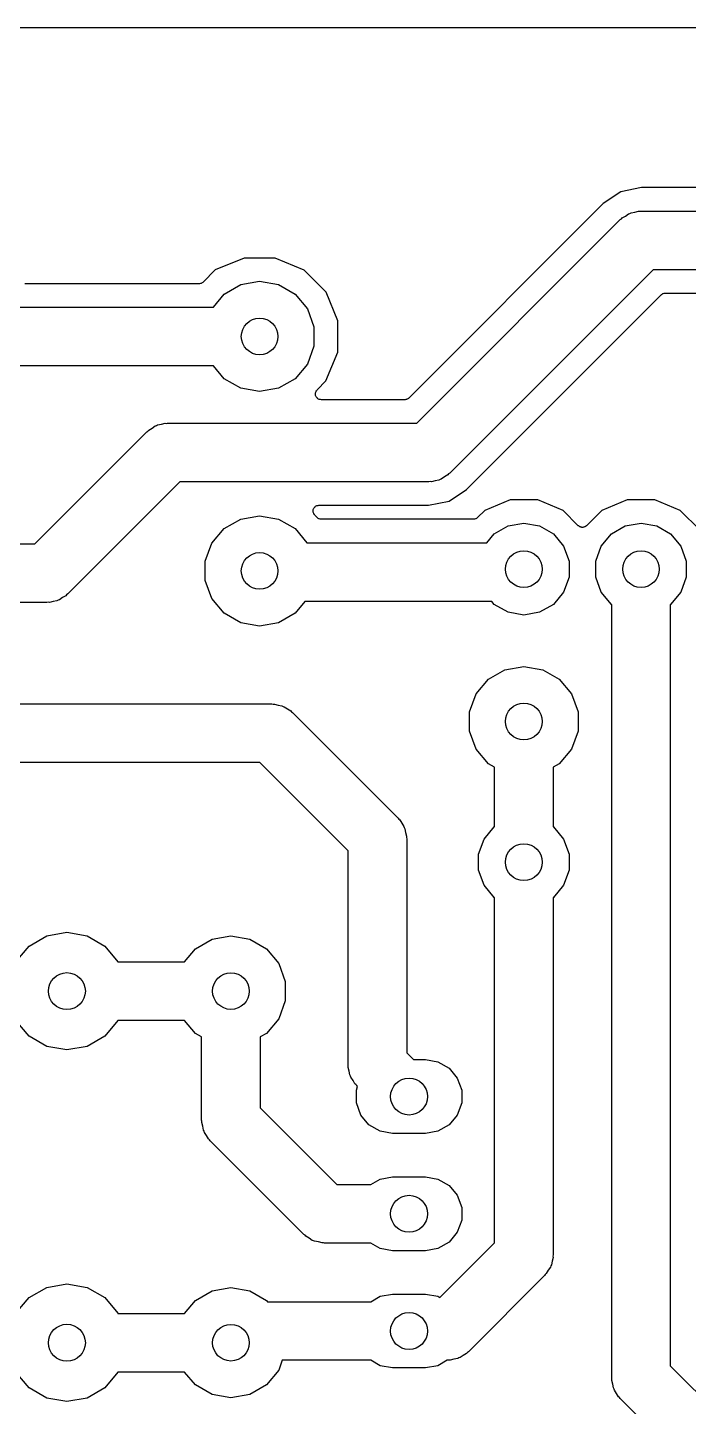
# Model space of a CAD drawing. Extents: x 74 to 224, y -146 to -46.
# Drawn here: x 124.37 to 138.7, y -76.31 to -46.43 of the extents above; entities that cross this region are included whole.
import ezdxf

# ---------------------------------------------------------------- set-up
doc = ezdxf.new("R2010")
doc.units = 0
doc.header["$MEASUREMENT"] = 0
doc.layers.add('BLACK', color=7, linetype='CONTINUOUS')

msp = doc.modelspace()

# ---------------------------------------------------------------- linework, layer by layer
at = {"layer": 'Black'}
for p, q in [((74.497, -46.43), (140.55, -46.43)), ((137.681, -49.8983), (137.232, -49.9876)), ((140.297, -49.8983), (137.681, -49.8983)), ((137.232, -49.9876), (136.851, -50.2419)), ((136.851, -50.2419), (132.634, -54.4585)), ((137.332, -50.5134), (137.4, -50.4658)), ((137.4, -50.4658), (137.427, -50.4586)), ((137.427, -50.4586), (137.451, -50.4446)), ((137.451, -50.4446), (137.533, -50.4302)), ((137.533, -50.4302), (137.613, -50.4087)), ((137.613, -50.4087), (137.64, -50.4112)), ((137.64, -50.4112), (137.668, -50.4063)), ((137.668, -50.4063), (156.87, -50.4063)), ((132.808, -55.0037), (137.219, -50.5923)), ((137.219, -50.5923), (137.242, -50.5763)), ((137.242, -50.5763), (137.26, -50.5549)), ((137.26, -50.5549), (137.332, -50.5134)), ((128.439, -51.6832), (128.178, -51.944)), ((129.064, -51.4252), (128.439, -51.6832)), ((129.74, -51.4258), (129.064, -51.4252)), ((130.364, -51.6849), (129.74, -51.4258)), ((130.841, -52.1632), (130.364, -51.6849)), ((137.931, -51.6763), (133.52, -56.0877)), ((156.607, -51.6763), (137.931, -51.6763)), ((128.088, -51.9811), (124.31, -51.9811)), ((128.094, -51.9801), (128.088, -51.9811)), ((128.099, -51.9806), (128.094, -51.9801)), ((128.115, -51.9763), (128.099, -51.9806)), ((128.132, -51.9734), (128.115, -51.9763)), ((128.137, -51.9707), (128.132, -51.9734)), ((128.142, -51.9692), (128.137, -51.9707)), ((128.156, -51.9597), (128.142, -51.9692)), ((128.17, -51.9514), (128.156, -51.9597)), ((128.174, -51.9472), (128.17, -51.9514)), ((128.178, -51.944), (128.174, -51.9472)), ((128.992, -52.001), (129.4, -51.9289)), ((129.4, -51.9289), (129.809, -52.001)), ((128.397, -52.4891), (128.632, -52.2085)), ((128.632, -52.2085), (128.992, -52.001)), ((129.809, -52.001), (130.169, -52.2085)), ((130.169, -52.2085), (130.435, -52.5265)), ((131.099, -52.7877), (130.841, -52.1632)), ((133.888, -56.4381), (138.104, -52.2215)), ((138.104, -52.2215), (138.109, -52.2183)), ((138.109, -52.2183), (138.112, -52.214)), ((138.112, -52.214), (138.127, -52.2057)), ((138.127, -52.2057), (138.14, -52.1962)), ((138.14, -52.1962), (138.146, -52.1948)), ((138.146, -52.1948), (138.151, -52.192)), ((138.151, -52.192), (138.167, -52.1891)), ((138.167, -52.1891), (138.183, -52.1848)), ((138.183, -52.1848), (138.189, -52.1853)), ((138.189, -52.1853), (138.194, -52.1843)), ((138.194, -52.1843), (140.589, -52.1843)), ((124.066, -52.4891), (128.397, -52.4891)), ((130.435, -52.5265), (130.577, -52.9166)), ((131.099, -53.4635), (131.099, -52.7877)), ((130.577, -52.9166), (130.577, -53.3316)), ((130.577, -53.3316), (130.435, -53.7217)), ((130.839, -54.0876), (131.099, -53.4635)), ((128.397, -53.7591), (124.151, -53.7591)), ((128.632, -54.0397), (128.397, -53.7591)), ((130.435, -53.7217), (130.169, -54.0397)), ((128.992, -54.2472), (128.632, -54.0397)), ((130.169, -54.0397), (129.809, -54.2472)), ((129.4, -54.3193), (128.992, -54.2472)), ((129.809, -54.2472), (129.4, -54.3193)), ((130.611, -54.3575), (130.613, -54.3522)), ((130.613, -54.3741), (130.611, -54.3575)), ((130.613, -54.3466), (130.618, -54.331)), ((130.613, -54.3522), (130.613, -54.3466)), ((130.613, -54.3908), (130.613, -54.3741)), ((130.618, -54.331), (130.623, -54.3149)), ((130.623, -54.3149), (130.626, -54.3104)), ((130.626, -54.3104), (130.628, -54.3052)), ((130.628, -54.3052), (130.638, -54.2924)), ((130.638, -54.2924), (130.648, -54.2788)), ((130.648, -54.2788), (130.839, -54.0876)), ((130.614, -54.396), (130.613, -54.3908)), ((130.615, -54.4015), (130.614, -54.396)), ((130.622, -54.4166), (130.615, -54.4015)), ((130.628, -54.4322), (130.622, -54.4166)), ((130.631, -54.4364), (130.628, -54.4322)), ((130.634, -54.4415), (130.631, -54.4364)), ((130.645, -54.4532), (130.634, -54.4415)), ((130.656, -54.466), (130.645, -54.4532)), ((130.661, -54.4688), (130.656, -54.466)), ((130.665, -54.4727), (130.661, -54.4688)), ((130.68, -54.4797), (130.665, -54.4727)), ((130.694, -54.488), (130.68, -54.4797)), ((130.7, -54.489), (130.694, -54.488)), ((130.705, -54.4913), (130.7, -54.489)), ((130.721, -54.4928), (130.705, -54.4913)), ((130.738, -54.4957), (130.721, -54.4928)), ((132.545, -54.4957), (130.738, -54.4957)), ((132.55, -54.4947), (132.545, -54.4957)), ((132.556, -54.4952), (132.55, -54.4947)), ((132.572, -54.4909), (132.556, -54.4952)), ((132.588, -54.488), (132.572, -54.4909)), ((132.593, -54.4852), (132.588, -54.488)), ((132.598, -54.4838), (132.593, -54.4852)), ((132.612, -54.4743), (132.598, -54.4838)), ((132.626, -54.466), (132.612, -54.4743)), ((132.63, -54.4617), (132.626, -54.466)), ((132.634, -54.4585), (132.63, -54.4617)), ((124.527, -57.6199), (126.957, -55.1897)), ((126.957, -55.1897), (126.98, -55.1737)), ((126.98, -55.1737), (126.998, -55.1523)), ((126.998, -55.1523), (127.07, -55.1108)), ((127.07, -55.1108), (127.138, -55.0632)), ((127.138, -55.0632), (127.165, -55.056)), ((127.165, -55.056), (127.189, -55.042)), ((127.189, -55.042), (127.271, -55.0276)), ((127.271, -55.0276), (127.351, -55.0061)), ((127.351, -55.0061), (127.379, -55.0086)), ((127.379, -55.0086), (127.406, -55.0037)), ((127.406, -55.0037), (132.808, -55.0037)), ((133.407, -56.1666), (133.339, -56.2142)), ((133.479, -56.1251), (133.407, -56.1666)), ((133.497, -56.1037), (133.479, -56.1251)), ((133.52, -56.0877), (133.497, -56.1037)), ((127.669, -56.2737), (125.239, -58.7039)), ((133.071, -56.2737), (127.669, -56.2737)), ((133.098, -56.2688), (133.071, -56.2737)), ((133.126, -56.2713), (133.098, -56.2688)), ((133.206, -56.2498), (133.126, -56.2713)), ((133.288, -56.2354), (133.206, -56.2498)), ((133.312, -56.2214), (133.288, -56.2354)), ((133.339, -56.2142), (133.312, -56.2214)), ((133.507, -56.6924), (133.888, -56.4381)), ((133.058, -56.7817), (133.507, -56.6924)), ((134.831, -56.6656), (134.279, -56.8935)), ((135.428, -56.6661), (134.831, -56.6656)), ((135.979, -56.8949), (135.428, -56.6661)), ((137.371, -56.6656), (136.819, -56.8935)), ((137.968, -56.6661), (137.371, -56.6656)), ((138.519, -56.8949), (137.968, -56.6661)), ((128.992, -57.081), (129.4, -57.0089)), ((129.4, -57.0089), (129.809, -57.081)), ((130.56, -56.9197), (130.562, -56.9032)), ((130.562, -56.9251), (130.56, -56.9197)), ((130.562, -56.8866), (130.564, -56.8813)), ((130.562, -56.9032), (130.562, -56.8866)), ((130.562, -56.9308), (130.562, -56.9251)), ((130.567, -56.9463), (130.562, -56.9308)), ((130.564, -56.8757), (130.571, -56.8607)), ((130.564, -56.8813), (130.564, -56.8757)), ((130.572, -56.9623), (130.567, -56.9463)), ((130.571, -56.8607), (130.577, -56.8452)), ((130.575, -56.9669), (130.572, -56.9623)), ((130.577, -56.9722), (130.575, -56.9669)), ((130.577, -56.8452), (130.58, -56.8409)), ((130.587, -56.9849), (130.577, -56.9722)), ((130.58, -56.8409), (130.583, -56.8358)), ((130.583, -56.8358), (130.594, -56.8241)), ((130.597, -56.9984), (130.587, -56.9849)), ((130.594, -56.8241), (130.605, -56.8114)), ((130.648, -57.0492), (130.597, -56.9984)), ((130.605, -56.8114), (130.61, -56.8086)), ((130.61, -56.8086), (130.614, -56.8046)), ((130.614, -56.8046), (130.629, -56.7976)), ((130.629, -56.7976), (130.643, -56.7894)), ((130.643, -56.7894), (130.649, -56.7884)), ((130.652, -57.0525), (130.648, -57.0492)), ((130.649, -56.7884), (130.654, -56.786)), ((130.656, -57.0568), (130.652, -57.0525)), ((130.654, -56.786), (130.67, -56.7846)), ((130.67, -57.0651), (130.656, -57.0568)), ((130.67, -56.7846), (130.687, -56.7817)), ((130.684, -57.0746), (130.67, -57.0651)), ((130.687, -56.7817), (133.058, -56.7817)), ((134.101, -57.0651), (134.087, -57.0746)), ((134.115, -57.0568), (134.101, -57.0651)), ((134.119, -57.0525), (134.115, -57.0568)), ((134.123, -57.0494), (134.119, -57.0525)), ((134.279, -56.8935), (134.123, -57.0494)), ((136.308, -57.2245), (135.979, -56.8949)), ((136.819, -56.8935), (136.488, -57.2247)), ((138.941, -57.3173), (138.519, -56.8949)), ((128.365, -57.6065), (128.632, -57.2885)), ((128.632, -57.2885), (128.992, -57.081)), ((129.809, -57.081), (130.169, -57.2885)), ((130.169, -57.2885), (130.425, -57.5945)), ((130.689, -57.076), (130.684, -57.0746)), ((130.694, -57.0788), (130.689, -57.076)), ((130.71, -57.0817), (130.694, -57.0788)), ((130.726, -57.086), (130.71, -57.0817)), ((130.732, -57.0855), (130.726, -57.086)), ((130.737, -57.0865), (130.732, -57.0855)), ((134.033, -57.0865), (130.737, -57.0865)), ((134.039, -57.0855), (134.033, -57.0865)), ((134.044, -57.086), (134.039, -57.0855)), ((134.06, -57.0817), (134.044, -57.086)), ((134.077, -57.0788), (134.06, -57.0817)), ((134.082, -57.0761), (134.077, -57.0788)), ((134.087, -57.0746), (134.082, -57.0761)), ((134.488, -57.403), (134.787, -57.2301)), ((134.787, -57.2301), (135.128, -57.17)), ((135.128, -57.17), (135.469, -57.2301)), ((135.469, -57.2301), (135.768, -57.403)), ((136.317, -57.2309), (136.308, -57.2245)), ((136.325, -57.2388), (136.317, -57.2309)), ((136.335, -57.2435), (136.325, -57.2388)), ((136.344, -57.2499), (136.335, -57.2435)), ((136.355, -57.2527), (136.344, -57.2499)), ((136.365, -57.2575), (136.355, -57.2527)), ((136.376, -57.2584), (136.365, -57.2575)), ((136.387, -57.2613), (136.376, -57.2584)), ((136.398, -57.2604), (136.387, -57.2613)), ((136.409, -57.2613), (136.398, -57.2604)), ((136.419, -57.2585), (136.409, -57.2613)), ((136.431, -57.2575), (136.419, -57.2585)), ((136.441, -57.2528), (136.431, -57.2575)), ((136.451, -57.25), (136.441, -57.2528)), ((136.46, -57.2436), (136.451, -57.25)), ((136.471, -57.2389), (136.46, -57.2436)), ((136.478, -57.2311), (136.471, -57.2389)), ((136.488, -57.2247), (136.478, -57.2311)), ((137.028, -57.403), (137.327, -57.2301)), ((137.327, -57.2301), (137.668, -57.17)), ((137.668, -57.17), (138.009, -57.2301)), ((138.009, -57.2301), (138.308, -57.403)), ((124.109, -57.6199), (124.527, -57.6199)), ((128.223, -57.9966), (128.365, -57.6065)), ((130.425, -57.5945), (134.327, -57.5945)), ((134.327, -57.5945), (134.488, -57.403)), ((135.768, -57.403), (135.991, -57.668)), ((135.991, -57.668), (136.109, -57.993)), ((136.687, -57.993), (136.805, -57.668)), ((136.805, -57.668), (137.028, -57.403)), ((138.308, -57.403), (138.531, -57.668)), ((138.531, -57.668), (138.649, -57.993)), ((128.223, -58.4116), (128.223, -57.9966)), ((136.109, -57.993), (136.109, -58.3389)), ((136.687, -58.3389), (136.687, -57.993)), ((138.649, -57.993), (138.649, -58.3389)), ((128.365, -58.8017), (128.223, -58.4116)), ((136.109, -58.3389), (135.991, -58.664)), ((136.805, -58.664), (136.687, -58.3389)), ((138.649, -58.3389), (138.531, -58.664)), ((125.007, -58.8516), (124.926, -58.866)), ((125.032, -58.8376), (125.007, -58.8516)), ((125.059, -58.8304), (125.032, -58.8376)), ((125.127, -58.7828), (125.059, -58.8304)), ((125.198, -58.7413), (125.127, -58.7828)), ((125.216, -58.7199), (125.198, -58.7413)), ((125.239, -58.7039), (125.216, -58.7199)), ((128.632, -59.1197), (128.365, -58.8017)), ((135.991, -58.664), (135.768, -58.929)), ((137.028, -58.929), (136.805, -58.664)), ((138.531, -58.664), (138.308, -58.929)), ((124.79, -58.8899), (124.109, -58.8899)), ((124.818, -58.885), (124.79, -58.8899)), ((124.846, -58.8875), (124.818, -58.885)), ((124.926, -58.866), (124.846, -58.8875)), ((128.992, -59.3272), (128.632, -59.1197)), ((130.169, -59.1197), (129.809, -59.3272)), ((130.383, -58.8645), (130.169, -59.1197)), ((134.434, -58.8645), (130.383, -58.8645)), ((134.488, -58.929), (134.434, -58.8645)), ((134.787, -59.1019), (134.488, -58.929)), ((135.128, -59.162), (134.787, -59.1019)), ((135.469, -59.1019), (135.128, -59.162)), ((135.768, -58.929), (135.469, -59.1019)), ((137.033, -58.932), (137.028, -58.929)), ((137.033, -75.692), (137.033, -58.932)), ((138.308, -58.929), (138.303, -58.932)), ((138.303, -58.932), (138.303, -75.429)), ((129.4, -59.3993), (128.992, -59.3272)), ((129.809, -59.3272), (129.4, -59.3993)), ((134.36, -60.5524), (134.719, -60.3449)), ((134.719, -60.3449), (135.128, -60.2728)), ((135.128, -60.2728), (135.537, -60.3449)), ((135.537, -60.3449), (135.896, -60.5524)), ((134.093, -60.8704), (134.36, -60.5524)), ((135.896, -60.5524), (136.163, -60.8704)), ((133.951, -61.2605), (134.093, -60.8704)), ((136.163, -60.8704), (136.305, -61.2605)), ((109.347, -61.087), (129.667, -61.087)), ((129.667, -61.087), (129.695, -61.0919)), ((129.695, -61.0919), (129.722, -61.0894)), ((129.722, -61.0894), (129.802, -61.1109)), ((129.802, -61.1109), (129.884, -61.1253)), ((129.884, -61.1253), (129.908, -61.1393)), ((129.908, -61.1393), (129.935, -61.1465)), ((129.935, -61.1465), (130.003, -61.1941)), ((130.003, -61.1941), (130.075, -61.2356)), ((130.075, -61.2356), (130.093, -61.257)), ((130.093, -61.257), (130.116, -61.273)), ((130.116, -61.273), (132.402, -63.559)), ((133.951, -61.6755), (133.951, -61.2605)), ((136.305, -61.2605), (136.305, -61.6755)), ((134.093, -62.0656), (133.951, -61.6755)), ((136.305, -61.6755), (136.163, -62.0656)), ((134.36, -62.3836), (134.093, -62.0656)), ((136.163, -62.0656), (135.896, -62.3836)), ((129.404, -62.357), (109.61, -62.357)), ((131.318, -64.271), (129.404, -62.357)), ((134.493, -62.4605), (134.36, -62.3836)), ((135.896, -62.3836), (135.763, -62.4605)), ((134.493, -63.75), (134.493, -62.4605)), ((135.763, -62.4605), (135.763, -63.75)), ((132.402, -63.559), (132.418, -63.5819)), ((132.418, -63.5819), (132.439, -63.5998)), ((132.439, -63.5998), (132.481, -63.6717)), ((132.481, -63.6717), (132.529, -63.7396)), ((132.529, -63.7396), (132.536, -63.7666)), ((132.536, -63.7666), (132.55, -63.7908)), ((132.55, -63.7908), (132.564, -63.8725)), ((132.564, -63.8725), (132.586, -63.9527)), ((134.265, -64.018), (134.488, -63.753)), ((134.488, -63.753), (134.493, -63.75)), ((135.763, -63.75), (135.768, -63.753)), ((135.768, -63.753), (135.991, -64.018)), ((132.586, -63.9527), (132.583, -63.9805)), ((132.583, -63.9805), (132.588, -64.008)), ((132.588, -64.008), (132.588, -68.6472)), ((134.147, -64.343), (134.265, -64.018)), ((135.991, -64.018), (136.109, -64.343)), ((131.318, -68.9102), (131.318, -64.271)), ((134.147, -64.6889), (134.147, -64.343)), ((136.109, -64.343), (136.109, -64.6889)), ((134.265, -65.014), (134.147, -64.6889)), ((136.109, -64.6889), (135.991, -65.014)), ((134.488, -65.279), (134.265, -65.014)), ((135.991, -65.014), (135.768, -65.279)), ((134.493, -65.282), (134.488, -65.279)), ((134.493, -72.762), (134.493, -65.282)), ((135.768, -65.279), (135.763, -65.282)), ((135.763, -65.282), (135.763, -73.025)), ((124.786, -66.112), (125.222, -66.0351)), ((125.222, -66.0351), (125.658, -66.112)), ((124.118, -66.6726), (124.403, -66.3334)), ((124.403, -66.3334), (124.786, -66.112)), ((125.658, -66.112), (126.041, -66.3334)), ((126.041, -66.3334), (126.326, -66.6726)), ((128.01, -66.3944), (128.369, -66.1869)), ((128.369, -66.1869), (128.778, -66.1148)), ((128.778, -66.1148), (129.187, -66.1869)), ((129.187, -66.1869), (129.546, -66.3944)), ((127.774, -66.675), (128.01, -66.3944)), ((129.546, -66.3944), (129.813, -66.7124)), ((126.326, -66.6726), (126.327, -66.675)), ((126.327, -66.675), (127.774, -66.675)), ((129.813, -66.7124), (129.955, -67.1025)), ((129.955, -67.1025), (129.955, -67.5175)), ((129.955, -67.5175), (129.813, -67.9076)), ((124.403, -68.2866), (124.118, -67.9474)), ((126.326, -67.9474), (126.041, -68.2866)), ((126.327, -67.945), (126.326, -67.9474)), ((127.774, -67.945), (126.327, -67.945)), ((128.01, -68.2256), (127.774, -67.945)), ((129.813, -67.9076), (129.546, -68.2256)), ((124.786, -68.508), (124.403, -68.2866)), ((126.041, -68.2866), (125.658, -68.508)), ((128.143, -68.3025), (128.01, -68.2256)), ((128.143, -70.104), (128.143, -68.3025)), ((129.546, -68.2256), (129.413, -68.3025)), ((129.413, -68.3025), (129.413, -69.841)), ((125.222, -68.5849), (124.786, -68.508)), ((125.658, -68.508), (125.222, -68.5849)), ((132.588, -68.6472), (132.737, -68.796)), ((131.323, -68.9377), (131.318, -68.9102)), ((131.32, -68.9655), (131.323, -68.9377)), ((131.342, -69.0457), (131.32, -68.9655)), ((132.737, -68.796), (132.993, -68.796)), ((132.993, -68.796), (133.267, -68.8442)), ((133.267, -68.8442), (133.507, -68.9832)), ((133.507, -68.9832), (133.686, -69.196)), ((131.356, -69.1274), (131.342, -69.0457)), ((131.37, -69.1516), (131.356, -69.1274)), ((131.377, -69.1786), (131.37, -69.1516)), ((131.425, -69.2465), (131.377, -69.1786)), ((131.467, -69.3184), (131.425, -69.2465)), ((131.488, -69.3363), (131.467, -69.3184)), ((133.686, -69.196), (133.781, -69.4571)), ((131.504, -69.3592), (131.488, -69.3363)), ((131.497, -69.4571), (131.525, -69.3799)), ((131.497, -69.7349), (131.497, -69.4571)), ((131.525, -69.3799), (131.504, -69.3592)), ((133.781, -69.4571), (133.781, -69.7349)), ((129.413, -69.841), (131.073, -71.501)), ((131.592, -69.996), (131.497, -69.7349)), ((133.781, -69.7349), (133.686, -69.996)), ((128.148, -70.1315), (128.143, -70.104)), ((128.145, -70.1593), (128.148, -70.1315)), ((128.167, -70.2395), (128.145, -70.1593)), ((131.77, -70.2088), (131.592, -69.996)), ((132.011, -70.3478), (131.77, -70.2088)), ((133.507, -70.2088), (133.267, -70.3478)), ((133.686, -69.996), (133.507, -70.2088)), ((128.181, -70.3212), (128.167, -70.2395)), ((128.195, -70.3454), (128.181, -70.3212)), ((128.202, -70.3724), (128.195, -70.3454)), ((128.25, -70.4403), (128.202, -70.3724)), ((128.292, -70.5122), (128.25, -70.4403)), ((128.313, -70.5301), (128.292, -70.5122)), ((132.284, -70.396), (132.011, -70.3478)), ((132.993, -70.396), (132.284, -70.396)), ((133.267, -70.3478), (132.993, -70.396)), ((128.329, -70.553), (128.313, -70.5301)), ((130.361, -72.585), (128.329, -70.553)), ((131.809, -71.501), (132.011, -71.3842)), ((132.011, -71.3842), (132.284, -71.336)), ((132.284, -71.336), (132.993, -71.336)), ((132.993, -71.336), (133.267, -71.3842)), ((133.267, -71.3842), (133.507, -71.5232)), ((131.073, -71.501), (131.809, -71.501)), ((133.507, -71.5232), (133.686, -71.736)), ((133.686, -71.736), (133.781, -71.9971)), ((133.781, -71.9971), (133.781, -72.2749)), ((133.781, -72.2749), (133.686, -72.536)), ((130.384, -72.601), (130.361, -72.585)), ((130.402, -72.6224), (130.384, -72.601)), ((133.686, -72.536), (133.507, -72.7488)), ((130.474, -72.6639), (130.402, -72.6224)), ((130.542, -72.7115), (130.474, -72.6639)), ((130.569, -72.7187), (130.542, -72.7115)), ((130.593, -72.7327), (130.569, -72.7187)), ((130.675, -72.7471), (130.593, -72.7327)), ((130.755, -72.7686), (130.675, -72.7471)), ((130.782, -72.7661), (130.755, -72.7686)), ((130.81, -72.771), (130.782, -72.7661)), ((131.809, -72.771), (130.81, -72.771)), ((132.011, -72.8878), (131.809, -72.771)), ((132.284, -72.936), (132.011, -72.8878)), ((133.267, -72.8878), (132.993, -72.936)), ((133.507, -72.7488), (133.267, -72.8878)), ((133.307, -73.9476), (134.493, -72.762)), ((132.993, -72.936), (132.284, -72.936)), ((135.739, -73.1605), (135.725, -73.2422)), ((135.761, -73.0803), (135.739, -73.1605)), ((135.763, -73.025), (135.758, -73.0525)), ((135.758, -73.0525), (135.761, -73.0803)), ((135.577, -73.474), (133.926, -75.125)), ((135.593, -73.4511), (135.577, -73.474)), ((135.614, -73.4332), (135.593, -73.4511)), ((135.656, -73.3613), (135.614, -73.4332)), ((135.704, -73.2934), (135.656, -73.3613)), ((135.711, -73.2664), (135.704, -73.2934)), ((135.725, -73.2422), (135.711, -73.2664)), ((124.403, -73.9534), (124.786, -73.732)), ((124.786, -73.732), (125.222, -73.6551)), ((125.222, -73.6551), (125.658, -73.732)), ((125.658, -73.732), (126.041, -73.9534)), ((128.369, -73.8069), (128.778, -73.7348)), ((128.778, -73.7348), (129.187, -73.8069)), ((124.118, -74.2926), (124.403, -73.9534)), ((126.041, -73.9534), (126.326, -74.2926)), ((127.774, -74.295), (128.01, -74.0144)), ((128.01, -74.0144), (128.369, -73.8069)), ((129.187, -73.8069), (129.546, -74.0144)), ((129.546, -74.0144), (129.569, -74.041)), ((129.569, -74.041), (131.809, -74.041)), ((131.809, -74.041), (132.011, -73.9242)), ((132.011, -73.9242), (132.284, -73.876)), ((132.284, -73.876), (132.993, -73.876)), ((132.993, -73.876), (133.267, -73.9242)), ((133.267, -73.9242), (133.307, -73.9476)), ((126.326, -74.2926), (126.327, -74.295)), ((126.327, -74.295), (127.774, -74.295)), ((133.612, -75.2871), (133.532, -75.3086)), ((133.694, -75.2727), (133.612, -75.2871)), ((133.718, -75.2587), (133.694, -75.2727)), ((133.745, -75.2515), (133.718, -75.2587)), ((133.813, -75.2039), (133.745, -75.2515)), ((133.885, -75.1624), (133.813, -75.2039)), ((133.903, -75.141), (133.885, -75.1624)), ((133.926, -75.125), (133.903, -75.141)), ((124.403, -75.9066), (124.118, -75.5674)), ((126.326, -75.5674), (126.041, -75.9066)), ((126.327, -75.565), (126.326, -75.5674)), ((127.774, -75.565), (126.327, -75.565)), ((128.01, -75.8456), (127.774, -75.565)), ((129.813, -75.5276), (129.546, -75.8456)), ((129.892, -75.311), (129.813, -75.5276)), ((131.809, -75.311), (129.892, -75.311)), ((132.011, -75.4278), (131.809, -75.311)), ((132.284, -75.476), (132.011, -75.4278)), ((132.993, -75.476), (132.284, -75.476)), ((133.267, -75.4278), (132.993, -75.476)), ((133.469, -75.311), (133.267, -75.4278)), ((133.477, -75.311), (133.469, -75.311)), ((133.505, -75.3061), (133.477, -75.311)), ((133.532, -75.3086), (133.505, -75.3061)), ((138.303, -75.429), (139.445, -76.5713)), ((128.369, -76.0531), (128.01, -75.8456)), ((129.546, -75.8456), (129.187, -76.0531)), ((137.038, -75.7195), (137.033, -75.692)), ((137.035, -75.7473), (137.038, -75.7195)), ((137.057, -75.8275), (137.035, -75.7473)), ((137.071, -75.9092), (137.057, -75.8275)), ((124.786, -76.128), (124.403, -75.9066)), ((125.222, -76.2049), (124.786, -76.128)), ((125.658, -76.128), (125.222, -76.2049)), ((126.041, -75.9066), (125.658, -76.128)), ((128.778, -76.1252), (128.369, -76.0531)), ((129.187, -76.0531), (128.778, -76.1252)), ((137.085, -75.9334), (137.071, -75.9092)), ((137.092, -75.9604), (137.085, -75.9334)), ((137.14, -76.0283), (137.092, -75.9604)), ((137.182, -76.1002), (137.14, -76.0283)), ((137.203, -76.1181), (137.182, -76.1002)), ((137.219, -76.141), (137.203, -76.1181)), ((138.743, -77.665), (137.219, -76.141))]:
    msp.add_line(p, q, dxfattribs=at)
for centre, radius in [((129.4, -53.1241), 0.3969), ((129.4, -58.2041), 0.3969), ((135.128, -58.166), 0.3969), ((137.668, -58.166), 0.3969), ((135.128, -61.468), 0.3969), ((135.128, -64.516), 0.4001), ((125.222, -67.31), 0.4001), ((128.778, -67.31), 0.3969), ((132.639, -69.596), 0.4), ((132.639, -72.136), 0.4), ((132.639, -74.676), 0.4), ((125.222, -74.93), 0.4001), ((128.778, -74.93), 0.3969)]:
    msp.add_circle(centre, radius, dxfattribs=at)

doc.saveas('drawing.dxf')
